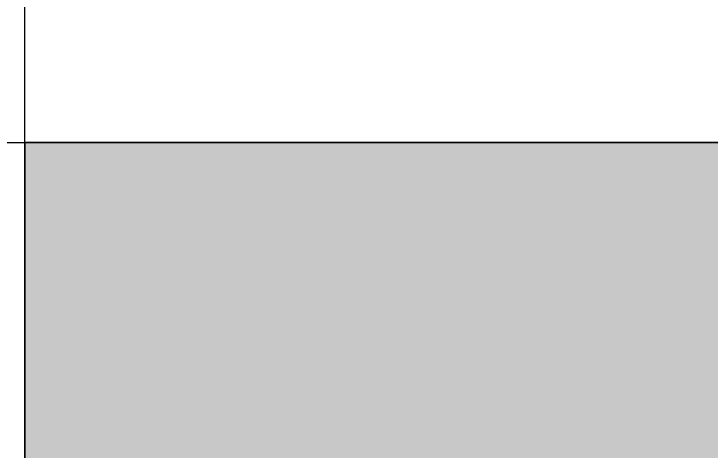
# Model space of a CAD drawing. Header units: inches. Extents: x -12418 to 183584, y -29325 to 19878.
# Drawn here: x 5996.1 to 6246.6, y -9111 to -8953.8 of the extents above; entities that cross this region are included whole.
import ezdxf
from ezdxf.enums import TextEntityAlignment as Align

# ---------------------------------------------------------------- set-up
doc = ezdxf.new("R2010")
doc.units = ezdxf.units.IN
doc.header["$LTSCALE"] = 25
doc.header["$MEASUREMENT"] = 0
doc.linetypes.add('DASHDOT', pattern=[25.4, 12.7, -6.35, 0, -6.35])
doc.layers.get('0').update_dxf_attribs({"color": 8})
doc.layers.add('00-Ground Floor$0$False Ceiling', color=251, linetype='Continuous')
for name, color, linetype, lineweight in [('E-LITE-CIRC-NUMB', 6, 'Continuous', 25), ('E-LITE-CLNG', 150, 'Continuous', 35), ('E-LITE-CLNG-CNDT', 6, 'DASHDOT', 35), ('E-LITE-CTRL', 6, 'Continuous', 25), ('E-LITE-IDEN', 6, 'Continuous', 25)]:
    doc.layers.add(name, color=color, linetype=linetype, lineweight=lineweight)
doc.styles.add('DC_Simplex', font='SIMPLEX.shx', dxfattribs={"width": 0.7})

# ---------------------------------------------------------------- blocks, each defined once
blk = doc.blocks.new('00-Ground Floor$0$A$Ce9e1c4c3')
at = {"layer": '00-Ground Floor$0$False Ceiling', "color": 254, "linetype": 'Continuous'}
for p, q in [((-94000, -10017.43), (-94000, -6347.43)), ((-94542.07, -9000), (-90902.07, -9000))]:
    blk.add_line(p, q, dxfattribs=at)
blk = doc.blocks.new('00-Ground Floor')
at = {"layer": '00-Ground Floor$0$False Ceiling', "color": 254}
blk.add_blockref('00-Ground Floor$0$A$Ce9e1c4c3', (100000, 0), dxfattribs=at)
blk = doc.blocks.new('*U245')
h = blk.add_hatch(color=254)
h.dxf.hatch_style = 1
h.paths.add_polyline_path([(-300, 300), (-300, -300), (300, -300), (300, 300)])
edge = h.paths.add_edge_path(flags=16)
edge.add_arc((0, 0), 45, 0, 360)
blk.add_lwpolyline([(-300, 300), (-300, -300), (300, -300), (300, 300)], close=True)
at = {"layer": 'E-LITE-CIRC-NUMB', "style": 'DC_Simplex', "width": 0.7, "flags": 8}
blk.add_attdef('CIRCUIT', text='', height=200, rotation=0, dxfattribs=at).set_placement((-473.9, 300), align=Align.RIGHT)
at = {"layer": 'E-LITE-CTRL', "style": 'DC_Simplex', "width": 0.7, "flags": 8}
blk.add_attdef('CONTROL', (1118.9, -935), '', height=200, rotation=360, dxfattribs=at)
at = {"layer": 'E-LITE-IDEN', "style": 'DC_Simplex', "width": 0.7, "flags": 8}
blk.add_attdef('TYPE', (-380, 146.85), '', height=200, rotation=360, dxfattribs=at)

msp = doc.modelspace()

# ---------------------------------------------------------------- block references
at = {"layer": 'E-LITE-CLNG', "xscale": -1}
msp.add_blockref('*U245', (6300, -9300), dxfattribs=at)
at = {"layer": 'E-LITE-CLNG-CNDT', "color": 1}
msp.add_blockref('00-Ground Floor', (0, 0), dxfattribs=at)

doc.saveas('drawing.dxf')
